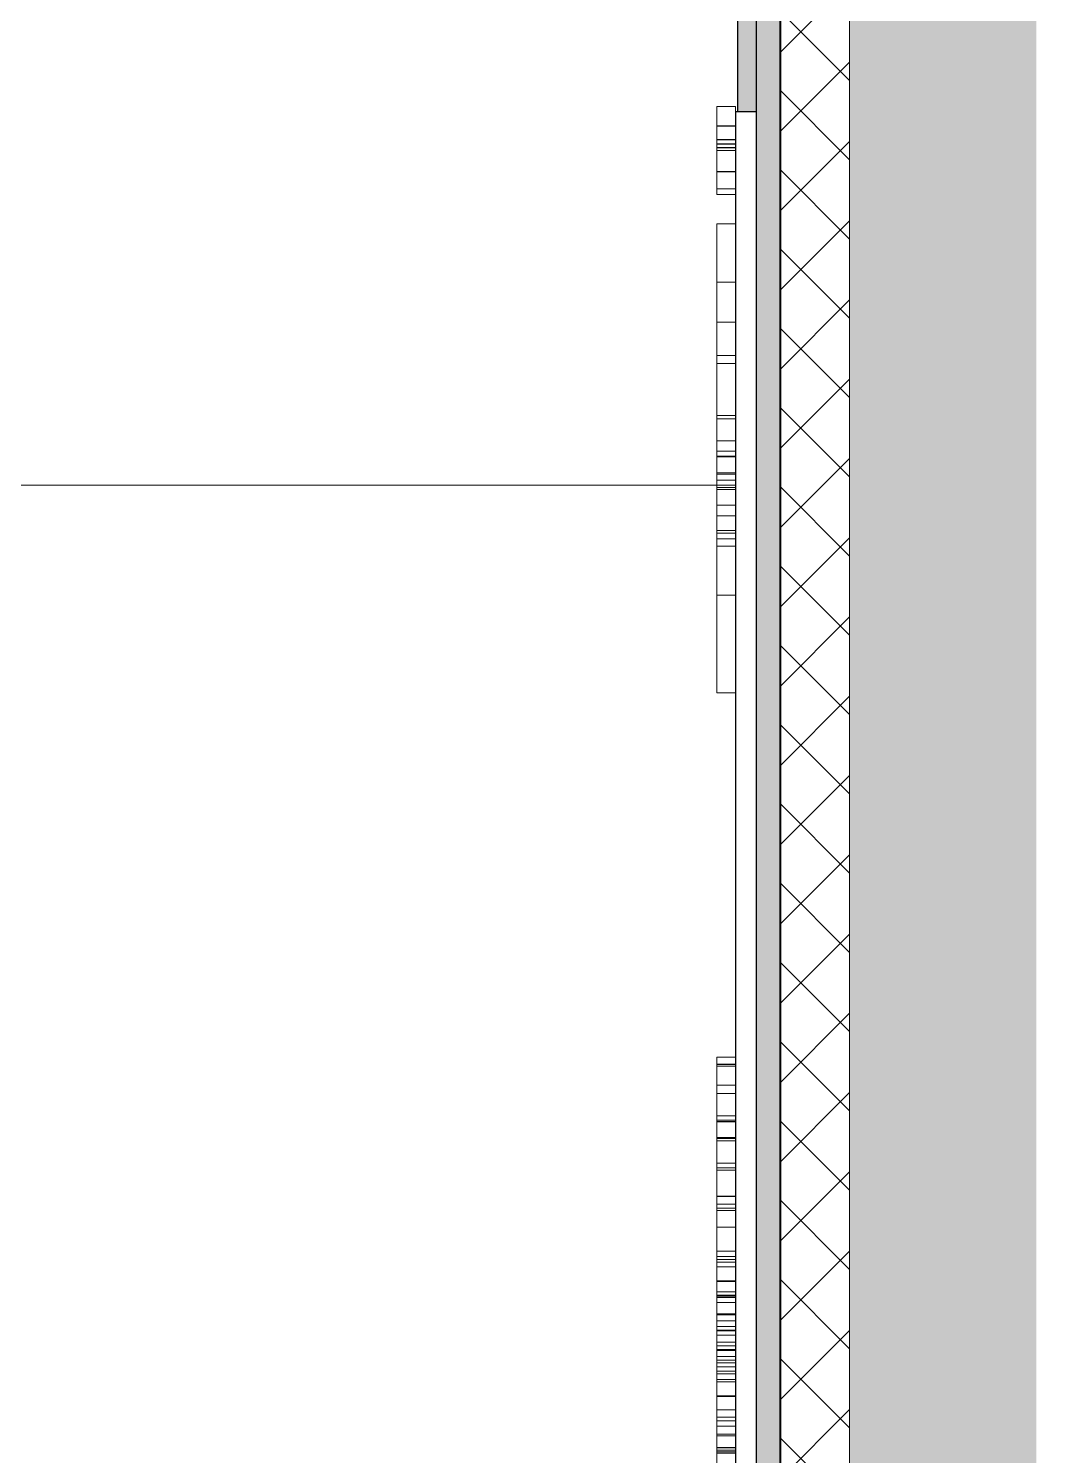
# Model space of a CAD drawing. Header units: millimetres. Extents: x 855 to 77750, y -1987 to 27400.
# Drawn here: x 41832 to 42372, y 5581 to 6344 of the extents above; entities that cross this region are included whole.
import ezdxf

# ---------------------------------------------------------------- set-up
doc = ezdxf.new("R2010")
doc.units = ezdxf.units.MM
doc.layers.add('A-WALL', color=7, linetype='Continuous', lineweight=9)
doc.layers.add('A-WALL-PATT', color=7, linetype='Continuous', lineweight=9)
for name, color, linetype, lineweight, true_color in [('A-WALL-4', 7, 'Continuous', 30, 0x3c3c3c), ('A-WALL-5', 7, 'Continuous', 40, 0x3c3c3c), ('A-WALL-FNSH-3', 7, 'Continuous', 30, 0x3c3c3c), ('I-FURN-10', 7, 'Continuous', 9, 0xe0e0e0), ('I-FURN-11', 7, 'Continuous', 9, 0xf6f6f6), ('I-FURN-12', 7, 'Continuous', 9, 0xf3f3f3), ('I-FURN-13', 7, 'Continuous', 9, 0xf8f8f8), ('I-FURN-14', 7, 'Continuous', 9, 0xefefef), ('I-FURN-15', 7, 'Continuous', 9, 0xe9e9e9), ('I-FURN-2', 7, 'Continuous', 9, 0xc0c0c0), ('I-FURN-6', 7, 'Continuous', 9, 0xfcfcfc), ('I-FURN-7', 7, 'Continuous', 9, 0xfbfbfb), ('I-FURN-8', 7, 'Continuous', 9, 0xfafafa), ('I-FURN-9', 7, 'Continuous', 9, 0xd3d3d3), ('I-WALL-1', 7, 'Continuous', 9, 0x787878)]:
    doc.layers.add(name, color=color, linetype=linetype, lineweight=lineweight, true_color=true_color)
pattern_1 = [(0, (45279, 3058.6), (0, 3040.04), []), (90, (45279, 3058.6), (-1300, 8e-14), [])]

# ---------------------------------------------------------------- blocks, each defined once
blk = doc.blocks.new('Надпись в вестибюле - Надпись в вестибюле-30816215-Развертка 1_04-1')
at = {"layer": 'I-FURN-10'}
for p, q in [((30439, 6302.79), (30439, 6282.68)), ((30449, 6302.79), (30439, 6302.79)), ((30449, 6300), (30449, 6302.79)), ((30439, 6282.57), (30439, 6279.24)), ((30449, 6282.57), (30439, 6282.57)), ((30449, 6258.72), (30439, 6258.72)), ((30439, 6187.21), (30439, 6240)), ((30439, 6240), (30439, 6187.21)), ((30449, 6240), (30439, 6240)), ((30439, 6240), (30449, 6240)), ((30439, 6187.21), (30439, 6041.1)), ((30439, 6041.1), (30439, 6187.21)), ((30439, 5988.86), (30439, 6041.1)), ((30439, 6041.1), (30439, 5988.86)), ((30449, 6041.1), (30439, 6041.1)), ((30449, 5988.86), (30439, 5988.86)), ((30449, 5988.86), (30439, 5988.86)), ((30439, 5762.53), (30439, 5790)), ((30439, 5790), (30439, 5778.81)), ((30449, 5790), (30439, 5790)), ((30439, 5778.81), (30439, 5762.53)), ((30449, 5778.81), (30439, 5778.81)), ((30439, 5759.17), (30439, 5762.53)), ((30439, 5762.53), (30439, 5759.5)), ((30449, 5762.53), (30439, 5762.53)), ((30439, 5759.5), (30439, 5750.42)), ((30449, 5759.5), (30439, 5759.5)), ((30439, 5749.1), (30439, 5759.17)), ((30449, 5759.17), (30439, 5759.17)), ((30439, 5750.42), (30439, 5734.72)), ((30449, 5750.42), (30439, 5750.42)), ((30439, 5733.38), (30439, 5749.1)), ((30449, 5749.1), (30439, 5749.1)), ((30439, 5734.72), (30439, 5711.83)), ((30449, 5734.72), (30439, 5734.72)), ((30439, 5713.05), (30439, 5733.38)), ((30449, 5733.38), (30439, 5733.38)), ((30439, 5711.83), (30439, 5713.05)), ((30449, 5713.05), (30439, 5713.05)), ((30439, 5652.66), (30439, 5711.83)), ((30439, 5711.83), (30439, 5702.95)), ((30439, 5702.95), (30439, 5666.39)), ((30449, 5702.95), (30439, 5702.95)), ((30439, 5666.33), (30439, 5652.66)), ((30449, 5666.33), (30439, 5666.33)), ((30439, 5637.39), (30439, 5652.66)), ((30439, 5652.66), (30439, 5570.25)), ((30449, 5570.25), (30449, 5652.66)), ((30439, 5628.13), (30439, 5637.39)), ((30449, 5637.39), (30439, 5637.39)), ((30439, 5620.04), (30439, 5628.13)), ((30439, 5628.13), (30449, 5628.13)), ((30439, 5583.46), (30439, 5620.04)), ((30449, 5620.04), (30439, 5620.04)), ((30439, 5570.25), (30439, 5583.46)), ((30449, 5583.46), (30439, 5583.46))]:
    blk.add_line(p, q, dxfattribs=at)
at = {"layer": 'I-FURN-11'}
for p, q in [((30439, 6208.61), (30439, 6240)), ((30439, 6240), (30439, 6208.61)), ((30449, 6240), (30439, 6240)), ((30439, 6240), (30449, 6240)), ((30439, 6208.61), (30439, 6187.21)), ((30439, 6187.21), (30439, 6208.61)), ((30449, 6208.61), (30439, 6208.61)), ((30449, 6208.61), (30439, 6208.61)), ((30439, 6098.73), (30439, 6187.21)), ((30439, 6187.21), (30439, 6098.73)), ((30439, 6067.34), (30439, 6098.73)), ((30439, 6098.73), (30439, 6067.34)), ((30439, 6041.1), (30439, 6067.34)), ((30439, 6067.34), (30439, 6041.1)), ((30439, 5988.86), (30439, 6041.1)), ((30439, 6041.1), (30439, 5988.86)), ((30449, 5988.86), (30439, 5988.86)), ((30449, 5988.86), (30439, 5988.86)), ((30439, 5762.53), (30439, 5790)), ((30439, 5790), (30439, 5762.53)), ((30449, 5790), (30439, 5790)), ((30449, 5790), (30439, 5790)), ((30439, 5762.53), (30439, 5737.21)), ((30439, 5737.21), (30439, 5762.53)), ((30439, 5711.83), (30439, 5737.21)), ((30439, 5737.21), (30439, 5711.83)), ((30439, 5711.83), (30439, 5668.23)), ((30439, 5685.48), (30439, 5711.83)), ((30439, 5673.77), (30439, 5685.48)), ((30449, 5685.48), (30439, 5685.48)), ((30439, 5665.56), (30439, 5673.77)), ((30449, 5673.77), (30439, 5673.77)), ((30439, 5668.23), (30439, 5656.55)), ((30449, 5668.23), (30439, 5668.23)), ((30439, 5655.88), (30439, 5665.56)), ((30449, 5665.56), (30439, 5665.56)), ((30439, 5656.55), (30439, 5652.66)), ((30449, 5656.55), (30439, 5656.55)), ((30439, 5652.66), (30439, 5655.88)), ((30449, 5655.88), (30439, 5655.88)), ((30439, 5628.13), (30439, 5652.66)), ((30439, 5652.66), (30439, 5628.13)), ((30439, 5628.13), (30439, 5612.5)), ((30439, 5612.5), (30439, 5628.13)), ((30439, 5612.31), (30439, 5591.1)), ((30439, 5591.1), (30439, 5612.31)), ((30439, 5570.25), (30439, 5591.1)), ((30439, 5591.1), (30439, 5570.25)), ((30449, 5591.1), (30439, 5591.1))]:
    blk.add_line(p, q, dxfattribs=at)
at = {"layer": 'I-FURN-12'}
for p, q in [((30439, 6240), (30439, 6208.61)), ((30439, 6208.61), (30439, 6240)), ((30449, 6240), (30439, 6240)), ((30449, 6240), (30439, 6240)), ((30439, 6187.21), (30439, 6208.61)), ((30439, 6208.61), (30439, 6187.21)), ((30449, 6208.61), (30439, 6208.61)), ((30439, 6098.73), (30439, 6187.21)), ((30439, 6187.21), (30439, 6098.73)), ((30439, 6067.34), (30439, 6098.73)), ((30439, 6098.73), (30439, 6067.34)), ((30439, 6041.1), (30439, 6067.34)), ((30439, 6067.34), (30439, 6041.1)), ((30439, 5988.86), (30439, 6041.1)), ((30439, 6041.1), (30439, 5988.86)), ((30449, 5988.86), (30439, 5988.86)), ((30439, 5988.86), (30449, 5988.86)), ((30439, 5790), (30439, 5762.53)), ((30439, 5762.53), (30439, 5790)), ((30449, 5790), (30439, 5790)), ((30449, 5790), (30439, 5790)), ((30439, 5737.21), (30439, 5762.53)), ((30439, 5762.53), (30439, 5737.21)), ((30439, 5737.21), (30439, 5711.83)), ((30439, 5711.83), (30439, 5737.21)), ((30439, 5652.66), (30439, 5711.83)), ((30439, 5711.83), (30439, 5652.66)), ((30439, 5652.66), (30439, 5628.13)), ((30439, 5628.13), (30439, 5652.66)), ((30439, 5612.5), (30439, 5628.13)), ((30439, 5628.13), (30439, 5612.5)), ((30439, 5570.25), (30439, 5612.31)), ((30439, 5612.31), (30439, 5570.25))]:
    blk.add_line(p, q, dxfattribs=at)
at = {"layer": 'I-FURN-13'}
for p, q in [((30439, 6240), (30439, 6208.61)), ((30439, 6208.61), (30439, 6240)), ((30449, 6240), (30439, 6240)), ((30449, 6240), (30439, 6240)), ((30439, 6187.21), (30439, 6208.61)), ((30439, 6208.61), (30439, 6187.21)), ((30439, 6098.73), (30439, 6187.21)), ((30439, 6187.21), (30439, 6098.73)), ((30449, 6187.21), (30439, 6187.21)), ((30439, 6098.73), (30439, 6067.34)), ((30439, 6067.34), (30439, 6098.73)), ((30439, 6041.1), (30439, 6067.34)), ((30439, 6067.34), (30439, 6041.1)), ((30439, 5988.86), (30439, 6041.1)), ((30439, 6041.1), (30439, 5988.86)), ((30439, 5988.86), (30449, 5988.86)), ((30449, 5988.86), (30439, 5988.86)), ((30439, 5790), (30439, 5762.53)), ((30439, 5762.53), (30439, 5790)), ((30449, 5790), (30439, 5790)), ((30449, 5790), (30439, 5790)), ((30439, 5737.21), (30439, 5762.53)), ((30439, 5762.53), (30439, 5737.21)), ((30439, 5737.21), (30439, 5711.83)), ((30439, 5719.43), (30439, 5737.21)), ((30449, 5719.43), (30439, 5719.43)), ((30439, 5711.83), (30439, 5719.31)), ((30439, 5639.41), (30439, 5711.83)), ((30439, 5711.83), (30439, 5687.25)), ((30439, 5687.25), (30439, 5665.2)), ((30449, 5687.25), (30439, 5687.25)), ((30439, 5665.2), (30439, 5647.77)), ((30449, 5665.2), (30439, 5665.2)), ((30449, 5652.66), (30439, 5652.66)), ((30439, 5647.77), (30439, 5639.41)), ((30449, 5647.77), (30439, 5647.77)), ((30439, 5628.13), (30439, 5639.41)), ((30439, 5639.41), (30439, 5628.13)), ((30449, 5639.41), (30439, 5639.41)), ((30439, 5612.5), (30439, 5628.13)), ((30439, 5628.13), (30439, 5612.5)), ((30439, 5591.1), (30439, 5612.31)), ((30439, 5612.31), (30439, 5591.1)), ((30439, 5570.25), (30439, 5591.1)), ((30439, 5591.1), (30439, 5570.25))]:
    blk.add_line(p, q, dxfattribs=at)
at = {"layer": 'I-FURN-14'}
for p, q in [((30439, 6208.61), (30439, 6240)), ((30439, 6240), (30439, 6208.61)), ((30449, 6240), (30439, 6240)), ((30449, 6240), (30439, 6240)), ((30439, 6187.21), (30439, 6208.61)), ((30439, 6208.61), (30439, 6187.21)), ((30449, 6208.61), (30439, 6208.61)), ((30439, 6165.87), (30439, 6187.21)), ((30439, 6187.21), (30439, 6160.48)), ((30439, 6098.73), (30439, 6165.87)), ((30439, 6160.48), (30439, 6098.73)), ((30439, 6067.34), (30439, 6098.73)), ((30439, 6098.73), (30439, 6067.34)), ((30439, 6098.73), (30449, 6098.73)), ((30449, 6098.73), (30439, 6098.73)), ((30439, 6041.1), (30439, 6067.34)), ((30439, 6067.34), (30439, 6041.1)), ((30449, 6067.34), (30439, 6067.34)), ((30449, 6067.34), (30439, 6067.34)), ((30439, 5988.86), (30439, 6041.1)), ((30439, 6041.1), (30439, 5988.86)), ((30449, 5988.86), (30439, 5988.86)), ((30439, 5988.86), (30449, 5988.86)), ((30439, 5762.53), (30439, 5790)), ((30439, 5790), (30439, 5762.53)), ((30449, 5790), (30439, 5790)), ((30439, 5790), (30449, 5790)), ((30439, 5762.53), (30439, 5737.21)), ((30439, 5737.21), (30439, 5762.53)), ((30439, 5711.83), (30439, 5737.21)), ((30439, 5737.21), (30439, 5711.83)), ((30449, 5737.21), (30439, 5737.21)), ((30439, 5711.83), (30439, 5652.66)), ((30439, 5652.66), (30439, 5711.83)), ((30439, 5628.13), (30439, 5652.66)), ((30439, 5652.66), (30439, 5628.13)), ((30439, 5612.5), (30439, 5628.13)), ((30439, 5628.13), (30439, 5612.5)), ((30439, 5570.25), (30439, 5612.31)), ((30439, 5612.31), (30439, 5599.19)), ((30439, 5599.19), (30439, 5571.62)), ((30449, 5599.19), (30439, 5599.19))]:
    blk.add_line(p, q, dxfattribs=at)
at = {"layer": 'I-FURN-15'}
for p, q in [((30439, 6208.61), (30439, 6240)), ((30439, 6240), (30439, 6208.61)), ((30449, 6240), (30439, 6240)), ((30449, 6240), (30439, 6240)), ((30439, 6187.21), (30439, 6208.61)), ((30439, 6208.61), (30439, 6187.21)), ((30449, 6208.61), (30439, 6208.61)), ((30439, 6041.1), (30439, 6187.21)), ((30439, 6187.21), (30439, 6041.1)), ((30439, 5988.86), (30439, 6041.1)), ((30439, 6041.1), (30439, 5988.86)), ((30449, 5988.86), (30439, 5988.86)), ((30449, 5988.86), (30439, 5988.86)), ((30439, 5790), (30439, 5762.53)), ((30439, 5762.53), (30439, 5790)), ((30449, 5790), (30439, 5790)), ((30449, 5790), (30439, 5790)), ((30439, 5711.83), (30439, 5762.53)), ((30439, 5762.53), (30439, 5760.19)), ((30439, 5760.19), (30439, 5734.57)), ((30449, 5760.19), (30439, 5760.19)), ((30439, 5734.57), (30439, 5711.83)), ((30449, 5734.57), (30439, 5734.57)), ((30439, 5652.66), (30439, 5711.83)), ((30439, 5711.83), (30439, 5652.66)), ((30439, 5628.13), (30439, 5652.66)), ((30439, 5652.66), (30439, 5631.61)), ((30439, 5631.61), (30439, 5628.13)), ((30449, 5631.61), (30439, 5631.61)), ((30439, 5628.13), (30439, 5601.25)), ((30439, 5612.5), (30439, 5628.13)), ((30439, 5592.12), (30439, 5612.31)), ((30449, 5612.31), (30439, 5612.31)), ((30439, 5601.25), (30439, 5581.9)), ((30449, 5601.25), (30439, 5601.25)), ((30439, 5577.76), (30439, 5592.12)), ((30449, 5592.12), (30439, 5592.12)), ((30439, 5581.9), (30439, 5570.25)), ((30449, 5581.9), (30439, 5581.9))]:
    blk.add_line(p, q, dxfattribs=at)
at = {"layer": 'I-FURN-2'}
for p, q in [((30439, 6282.68), (30439, 6302.79)), ((30449, 6302.79), (30439, 6302.79)), ((30449, 6302.79), (30449, 6300)), ((30439, 6267.87), (30439, 6282.68)), ((30449, 6282.68), (30439, 6282.68)), ((30439, 6258.74), (30439, 6267.87)), ((30449, 6267.87), (30439, 6267.87)), ((30439, 6255.7), (30439, 6258.74)), ((30449, 6258.74), (30439, 6258.74)), ((30449, 6255.7), (30439, 6255.7)), ((30439, 5988.86), (30439, 6240)), ((30449, 6240), (30439, 6240)), ((30449, 5988.86), (30439, 5988.86)), ((30439, 5790), (30439, 5793.92)), ((30449, 5793.92), (30439, 5793.92)), ((30439, 5684.05), (30439, 5790)), ((30449, 5790), (30439, 5790)), ((30449, 5790), (30449, 5684.05)), ((30439, 5681.59), (30439, 5684.05)), ((30449, 5684.05), (30439, 5684.05)), ((30449, 5684.05), (30449, 5681.59)), ((30439, 5674.21), (30439, 5681.59)), ((30449, 5681.59), (30439, 5681.59)), ((30449, 5681.59), (30449, 5674.21)), ((30439, 5662.59), (30439, 5674.21)), ((30449, 5674.21), (30439, 5674.21)), ((30449, 5674.21), (30449, 5662.59)), ((30439, 5647.42), (30439, 5662.59)), ((30449, 5662.59), (30439, 5662.59)), ((30449, 5662.59), (30449, 5647.42)), ((30439, 5630.21), (30439, 5647.42)), ((30449, 5647.42), (30439, 5647.42)), ((30449, 5647.42), (30449, 5630.21)), ((30439, 5612.5), (30439, 5630.21)), ((30449, 5630.21), (30439, 5630.21)), ((30449, 5630.21), (30449, 5612.5)), ((30439, 5584.94), (30439, 5612.5)), ((30449, 5612.5), (30439, 5612.5)), ((30449, 5612.5), (30449, 5584.94)), ((30439, 5560.99), (30439, 5584.94)), ((30449, 5584.94), (30439, 5584.94)), ((30449, 5584.94), (30449, 5560.99))]:
    blk.add_line(p, q, dxfattribs=at)
at = {"layer": 'I-FURN-6'}
for p, q in [((30439, 6187.21), (30439, 6118.23)), ((30439, 6169.43), (30439, 6187.21)), ((30439, 6187.21), (30439, 6165.2)), ((30439, 6135.48), (30439, 6169.43)), ((30449, 6169.43), (30439, 6169.43)), ((30439, 6165.2), (30439, 6137.25)), ((30449, 6165.2), (30439, 6165.2)), ((30439, 6137.25), (30439, 6115.2)), ((30449, 6137.25), (30439, 6137.25)), ((30439, 6123.77), (30439, 6135.48)), ((30449, 6135.48), (30439, 6135.48)), ((30439, 6115.56), (30439, 6123.77)), ((30449, 6123.77), (30439, 6123.77)), ((30439, 6118.23), (30439, 6106.55)), ((30449, 6118.23), (30439, 6118.23)), ((30439, 6105.88), (30439, 6115.56)), ((30449, 6115.56), (30439, 6115.56)), ((30439, 6115.2), (30439, 6102.66)), ((30449, 6115.2), (30439, 6115.2)), ((30439, 6106.55), (30439, 6102.66)), ((30449, 6106.55), (30439, 6106.55)), ((30439, 6102.66), (30439, 6105.88)), ((30449, 6105.88), (30439, 6105.88)), ((30439, 6102.66), (30439, 6098.73)), ((30449, 6102.66), (30439, 6102.66)), ((30439, 6089.41), (30439, 6083.68)), ((30439, 6083.68), (30439, 6074.37)), ((30449, 6083.68), (30439, 6083.68)), ((30439, 6074.37), (30439, 6071.26)), ((30449, 6074.37), (30439, 6074.37)), ((30439, 6067.34), (30439, 6041.1)), ((30439, 5737.21), (30439, 5719.43)), ((30439, 5719.31), (30439, 5711.83)), ((30439, 5628.13), (30439, 5621.26))]:
    blk.add_line(p, q, dxfattribs=at)
at = {"layer": 'I-FURN-7'}
for p, q in [((30439, 6208.61), (30439, 6187.21)), ((30439, 6098.73), (30439, 6187.21)), ((30439, 6187.21), (30439, 6098.73)), ((30439, 6098.73), (30439, 6097.77)), ((30439, 6097.77), (30439, 6089.41)), ((30449, 6097.77), (30439, 6097.77)), ((30439, 6075.8), (30439, 6089.41)), ((30439, 6089.41), (30439, 6067.34)), ((30449, 6089.41), (30439, 6089.41)), ((30439, 6071.26), (30439, 6075.8)), ((30449, 6075.8), (30439, 6075.8)), ((30449, 6071.26), (30439, 6071.26)), ((30439, 6041.1), (30439, 6067.34)), ((30439, 6067.34), (30439, 6041.1)), ((30439, 5762.53), (30439, 5737.21)), ((30439, 5737.21), (30439, 5719.43)), ((30439, 5719.43), (30439, 5737.21)), ((30439, 5719.31), (30439, 5711.83)), ((30439, 5711.83), (30439, 5719.31)), ((30439, 5711.83), (30439, 5641.25)), ((30439, 5639.41), (30439, 5628.13)), ((30439, 5621.26), (30439, 5628.13)), ((30439, 5628.13), (30439, 5624.37)), ((30439, 5624.37), (30439, 5621.26)), ((30449, 5624.37), (30439, 5624.37)), ((30439, 5621.26), (30439, 5612.5)), ((30439, 5612.31), (30439, 5605.14)), ((30439, 5605.14), (30439, 5591.1)), ((30449, 5605.14), (30439, 5605.14))]:
    blk.add_line(p, q, dxfattribs=at)
at = {"layer": 'I-FURN-8'}
for p, q in [((30439, 6240), (30439, 6208.61)), ((30449, 6240), (30439, 6240)), ((30439, 6208.61), (30439, 6187.21)), ((30439, 6187.21), (30439, 6208.61)), ((30439, 6187.21), (30439, 6098.73)), ((30439, 6098.73), (30439, 6187.21)), ((30439, 6067.34), (30439, 6098.73)), ((30439, 6098.73), (30439, 6067.34)), ((30439, 6067.34), (30439, 6041.1)), ((30439, 6041.1), (30439, 6067.34)), ((30439, 6041.1), (30439, 5988.86)), ((30449, 6041.1), (30439, 6041.1)), ((30449, 5988.86), (30439, 5988.86)), ((30439, 5790), (30439, 5762.53)), ((30439, 5790), (30449, 5790)), ((30439, 5762.53), (30439, 5737.21)), ((30439, 5737.21), (30439, 5762.53)), ((30439, 5719.43), (30439, 5737.21)), ((30439, 5737.21), (30439, 5719.43)), ((30439, 5711.83), (30439, 5719.31)), ((30439, 5719.31), (30439, 5715.2)), ((30439, 5715.2), (30439, 5711.83)), ((30449, 5715.2), (30439, 5715.2)), ((30439, 5711.83), (30439, 5641.25)), ((30439, 5641.25), (30439, 5711.83)), ((30439, 5641.25), (30439, 5639.41)), ((30449, 5641.25), (30439, 5641.25)), ((30439, 5628.13), (30439, 5639.41)), ((30439, 5639.41), (30439, 5633.68)), ((30439, 5633.68), (30439, 5628.13)), ((30449, 5633.68), (30439, 5633.68)), ((30439, 5625.8), (30439, 5628.13)), ((30439, 5628.13), (30439, 5612.5)), ((30439, 5621.26), (30439, 5625.8)), ((30449, 5625.8), (30439, 5625.8)), ((30439, 5612.5), (30439, 5621.26)), ((30449, 5621.26), (30439, 5621.26)), ((30439, 5594.35), (30439, 5612.31)), ((30439, 5612.31), (30439, 5591.1)), ((30439, 5591.1), (30439, 5594.35)), ((30439, 5591.1), (30439, 5584.94)), ((30439, 5584.77), (30439, 5573.32)), ((30449, 5584.77), (30439, 5584.77))]:
    blk.add_line(p, q, dxfattribs=at)
at = {"layer": 'I-FURN-9'}
for p, q in [((30439, 6302.79), (30439, 6292.22)), ((30439, 6292.45), (30439, 6302.79)), ((30439, 6302.79), (30449, 6302.79)), ((30449, 6302.79), (30439, 6302.79)), ((30449, 6302.79), (30449, 6300)), ((30449, 6300), (30449, 6302.79)), ((30439, 6285.1), (30439, 6292.45)), ((30449, 6292.45), (30439, 6292.45)), ((30439, 6292.22), (30439, 6284.91)), ((30449, 6292.22), (30439, 6292.22)), ((30439, 6280.7), (30439, 6285.1)), ((30449, 6285.1), (30439, 6285.1)), ((30439, 6284.91), (30439, 6280.66)), ((30449, 6284.91), (30439, 6284.91)), ((30439, 6279.24), (30439, 6280.7)), ((30449, 6280.7), (30439, 6280.7)), ((30439, 6280.66), (30439, 6279.24)), ((30449, 6280.66), (30439, 6280.66)), ((30439, 6279.24), (30439, 6267.87)), ((30449, 6279.24), (30439, 6279.24)), ((30439, 6267.78), (30439, 6258.74)), ((30449, 6267.78), (30439, 6267.78)), ((30439, 6258.72), (30439, 6255.7)), ((30439, 6240), (30439, 6187.21)), ((30439, 6187.21), (30439, 6240)), ((30449, 6240), (30439, 6240)), ((30449, 6240), (30439, 6240)), ((30439, 5988.86), (30439, 6187.21)), ((30439, 6187.21), (30439, 5988.86)), ((30449, 6187.21), (30439, 6187.21)), ((30449, 5988.86), (30439, 5988.86)), ((30449, 5988.86), (30439, 5988.86)), ((30439, 5793.92), (30439, 5790.15)), ((30449, 5790.15), (30439, 5790.15)), ((30439, 5789.03), (30439, 5790)), ((30439, 5790), (30439, 5652.66)), ((30439, 5790), (30449, 5790)), ((30449, 5652.66), (30449, 5790)), ((30439, 5774.37), (30439, 5789.03)), ((30449, 5789.03), (30439, 5789.03)), ((30439, 5750.82), (30439, 5774.37)), ((30449, 5774.37), (30439, 5774.37)), ((30439, 5719.31), (30439, 5750.82)), ((30449, 5750.82), (30439, 5750.82)), ((30439, 5711.83), (30439, 5719.31)), ((30449, 5719.31), (30439, 5719.31)), ((30439, 5690.07), (30439, 5711.83)), ((30449, 5711.83), (30439, 5711.83)), ((30439, 5666.39), (30439, 5690.07)), ((30449, 5690.07), (30439, 5690.07)), ((30449, 5684.05), (30439, 5684.05)), ((30439, 5652.66), (30439, 5666.39)), ((30449, 5666.39), (30439, 5666.39)), ((30439, 5570.25), (30439, 5652.66)), ((30439, 5652.66), (30439, 5649.74)), ((30449, 5652.66), (30439, 5652.66)), ((30449, 5652.66), (30439, 5652.66)), ((30449, 5649.74), (30449, 5652.66)), ((30449, 5652.66), (30449, 5570.25)), ((30439, 5649.74), (30439, 5645.06)), ((30449, 5649.74), (30439, 5649.74)), ((30439, 5645.06), (30439, 5636.84)), ((30449, 5645.06), (30439, 5645.06)), ((30449, 5645.06), (30449, 5649.74)), ((30449, 5636.84), (30449, 5645.06)), ((30439, 5636.84), (30439, 5625.79)), ((30449, 5636.84), (30439, 5636.84)), ((30449, 5625.79), (30449, 5636.84)), ((30439, 5625.79), (30439, 5612.62)), ((30449, 5625.79), (30439, 5625.79)), ((30449, 5612.62), (30449, 5625.79)), ((30449, 5612.62), (30439, 5612.62)), ((30439, 5612.5), (30439, 5596.36)), ((30449, 5596.36), (30449, 5612.5)), ((30439, 5596.36), (30439, 5582.67)), ((30449, 5596.36), (30439, 5596.36)), ((30449, 5582.67), (30449, 5596.36)), ((30439, 5582.67), (30439, 5573.36)), ((30449, 5582.67), (30439, 5582.67)), ((30449, 5573.36), (30449, 5582.67))]:
    blk.add_line(p, q, dxfattribs=at)
blk = doc.blocks.new('Стены наклон_ амфитеатр1 - Стены наклон_ амфитеатр-33007412-Развертка 1_04-1')
at = {"layer": 'A-WALL-PATT'}
h = blk.add_hatch(dxfattribs=at)
h.set_pattern_fill('FP_30', color=256, style=0, pattern_type=2)
h.set_pattern_definition(pattern_1)
h.paths.add_polyline_path([(21879, 5020.75), (30449, 5020.75), (30449, 5030), (30439, 5030), (30439, 5343.92), (30449, 5343.92), (30449, 5355.7), (30439, 5355.7), (30439, 5402.79), (30449, 5402.79), (30449, 5534.94), (30439, 5534.94), (30439, 5793.92), (30449, 5793.92), (30449, 5988.86), (30439, 5988.86), (30439, 6240), (30449, 6240), (30449, 6255.7), (30439, 6255.7), (30439, 6302.79), (30449, 6302.79), (30449, 6300), (30450, 6300), (30450, 7060), (30460, 7060), (30460, 7119.14), (30450, 7119.14), (30450, 7070), (28659.74, 7069.78), (28140.51, 6770), (27620.9, 7070), (27020.9, 7070), (26501.28, 6770), (25981.67, 7070), (25381.67, 7070), (24862.05, 6770), (24342.43, 7070), (23742.43, 7070), (23222.82, 6770), (22703.2, 7070), (21909.74, 7070), (21909.74, 7119.14), (21879, 7119.14), (21879, 6161.92)])
h = blk.add_hatch(dxfattribs=at)
h.set_pattern_fill('FP_30', color=256, style=0, pattern_type=2)
h.set_pattern_definition(pattern_1)
h.paths.add_polyline_path([(30439, 5030), (30449, 5030), (30449, 5084.94), (30439, 5084.94)])
h.paths.add_polyline_path([(30449, 5340), (30449, 5343.92), (30439, 5343.92), (30439, 5340)])
h.paths.add_polyline_path([(30449, 5379.24), (30449, 5402.79), (30439, 5402.79), (30439, 5379.24)])
h.paths.add_polyline_path([(30439, 5534.94), (30449, 5534.94), (30449, 5538.86), (30439, 5538.86), (30439, 5537.77)])
h.paths.add_polyline_path([(30439, 6279.24), (30449, 6279.24), (30449, 6302.79), (30439, 6302.79), (30439, 6280.7)])
h = blk.add_hatch(dxfattribs=at)
h.set_pattern_fill('FP_30', color=256, style=0, pattern_type=2)
h.set_pattern_definition(pattern_1)
h.paths.add_polyline_path([(30439, 5355.7), (30449, 5355.7), (30449, 5379.24), (30439, 5379.24), (30439, 5358.74)])
h.paths.add_polyline_path([(30439, 5790), (30449, 5790), (30449, 5793.92), (30439, 5793.92)])
h.paths.add_polyline_path([(30449, 6255.7), (30449, 6279.24), (30439, 6279.24), (30439, 6255.7)])
h = blk.add_hatch(dxfattribs=at)
h.set_pattern_fill('FP_30', color=256, style=0, pattern_type=2)
h.set_pattern_definition(pattern_1)
h.paths.add_polyline_path([(30449, 5570.25), (30449, 5591.1), (30439, 5591.1), (30439, 5570.25)])
h.paths.add_polyline_path([(30449, 5639.41), (30449, 5641.25), (30439, 5641.25), (30439, 5639.41)])
h.paths.add_polyline_path([(30439, 5762.53), (30449, 5762.53), (30449, 5790), (30439, 5790), (30439, 5774.37)])
h.paths.add_polyline_path([(30449, 5988.86), (30449, 6041.1), (30439, 6041.1), (30439, 5988.86)])
h.paths.add_polyline_path([(30439, 6208.61), (30449, 6208.61), (30449, 6240), (30439, 6240)])
h = blk.add_hatch(dxfattribs=at)
h.set_pattern_fill('FP_30', color=256, style=0, pattern_type=2)
h.set_pattern_definition(pattern_1)
h.paths.add_polyline_path([(30449, 5591.1), (30449, 5621.26), (30439, 5621.26), (30439, 5591.1)])
h.paths.add_polyline_path([(30439, 5628.13), (30449, 5628.13), (30449, 5639.41), (30439, 5639.41), (30439, 5630.21)])
h.paths.add_polyline_path([(30439, 5641.25), (30449, 5641.25), (30449, 5711.83), (30439, 5711.83), (30439, 5647.42)])
h.paths.add_polyline_path([(30449, 5737.21), (30449, 5762.53), (30439, 5762.53), (30439, 5737.21)])
h.paths.add_polyline_path([(30439, 6067.34), (30449, 6067.34), (30449, 6071.26), (30439, 6071.26)])
h.paths.add_polyline_path([(30439, 6089.41), (30449, 6089.41), (30449, 6098.73), (30439, 6098.73)])
h.paths.add_polyline_path([(30439, 6187.21), (30449, 6187.21), (30449, 6208.61), (30439, 6208.61)])
h = blk.add_hatch(dxfattribs=at)
h.set_pattern_fill('FP_30', color=256, style=0, pattern_type=2)
h.set_pattern_definition(pattern_1)
h.paths.add_polyline_path([(30449, 5088.86), (30449, 5340), (30439, 5340), (30439, 5088.86)])
h.paths.add_polyline_path([(30439, 5621.26), (30449, 5621.26), (30449, 5628.13), (30439, 5628.13), (30439, 5625.8)])
h.paths.add_polyline_path([(30449, 5711.83), (30449, 5737.21), (30439, 5737.21), (30439, 5711.83)])
h.paths.add_polyline_path([(30439, 6041.1), (30449, 6041.1), (30449, 6067.34), (30439, 6067.34)])
h.paths.add_polyline_path([(30449, 6071.26), (30449, 6089.41), (30439, 6089.41), (30439, 6071.26)])
h.paths.add_polyline_path([(30439, 6098.73), (30449, 6098.73), (30449, 6187.21), (30439, 6187.21), (30439, 6102.66)])

msp = doc.modelspace()

# ---------------------------------------------------------------- hatches: boundary and pattern name
at = {"layer": 'I-WALL-1'}
h = msp.add_hatch(dxfattribs=at)
h.set_pattern_fill('FP_26', color=256, style=0, pattern_type=2)
h.set_pattern_definition([(0, (29326.597, 0), (101.6, 25.4), [8.382, -67.818, 8.382, -67.818, -406.4]), (0, (29326.597, 0), (101.6, 25.4), [-152.4, 8.382, -144.018, 8.382, -67.818, -177.8]), (0, (29326.597, 0), (101.6, 25.4), [-381, 8.382, -42.418, 8.382, -118.618]), (120, (29364.697, 12.7), (-72.797045, 75.28818), [8.382, -67.818, 8.382, -67.818, -406.4]), (120, (29364.697, 12.7), (-72.797045, 75.28818), [-152.4, 8.382, -144.018, 8.382, -67.818, -177.8]), (120, (29364.697, 12.7), (-72.797045, 75.28818), [-381, 8.382, -42.418, 8.382, -118.618]), (240, (29377.397, 63.5), (-28.802955, -100.68818), [8.382, -67.818, 8.382, -67.818, -406.4]), (240, (29377.397, 63.5), (-28.802955, -100.68818), [-152.4, 8.382, -144.018, 8.382, -67.818, -177.8]), (240, (29377.397, 63.5), (-28.802955, -100.68818), [-381, 8.382, -42.418, 8.382, -118.618])])
h.paths.add_polyline_path([(42221.58, 4185), (42234.58, 4185), (42234.58, 7120), (42221.58, 7120), (42221.58, 4620.09)])
h = msp.add_hatch(dxfattribs=at)
h.set_pattern_fill('FP_25', color=256, style=0, pattern_type=2)
h.set_pattern_definition([(135, (29326.597, 0), (-21.213203, -21.213203), []), (225, (29326.597, 0), (21.213203, -21.213203), [])])
h.paths.add_polyline_path([(42234.58, 4185), (42271.58, 4185), (42271.58, 7120), (42234.58, 7120), (42234.58, 4620.09)])
for points in [[(42371.58, 4185), (42371.58, 7120), (42271.58, 7120), (42271.58, 4185)], [(42221.58, 6300), (42221.58, 7060), (42211.58, 7060), (42211.58, 6300)]]:
    msp.add_hatch(color=256, dxfattribs=at).paths.add_polyline_path(points)

# ---------------------------------------------------------------- linework, layer by layer
at = {"layer": 'A-WALL'}
msp.add_line((42271.58, 4185), (42271.58, 7120), dxfattribs=at)
at = {"layer": 'A-WALL-4'}
msp.add_line((42221.58, 7120), (42221.58, 4185), dxfattribs=at)
at = {"layer": 'A-WALL-5'}
msp.add_line((42234.58, 4185), (42234.58, 7120), dxfattribs=at)
at = {"layer": 'A-WALL-FNSH-3'}
for p, q in [((42211.58, 7060), (42211.58, 6300)), ((42210.58, 6300), (42210.58, 4200)), ((42210.58, 6300), (42221.58, 6300))]:
    msp.add_line(p, q, dxfattribs=at)

# ---------------------------------------------------------------- block references
at = {"layer": 'A-WALL'}
msp.add_blockref('Стены наклон_ амфитеатр1 - Стены наклон_ амфитеатр-33007412-Развертка 1_04-1', (11761.58, 0), dxfattribs=at)
at = {"layer": 'I-FURN-2'}
msp.add_blockref('Надпись в вестибюле - Надпись в вестибюле-30816215-Развертка 1_04-1', (11761.58, 0), dxfattribs=at)

doc.saveas('drawing.dxf')
